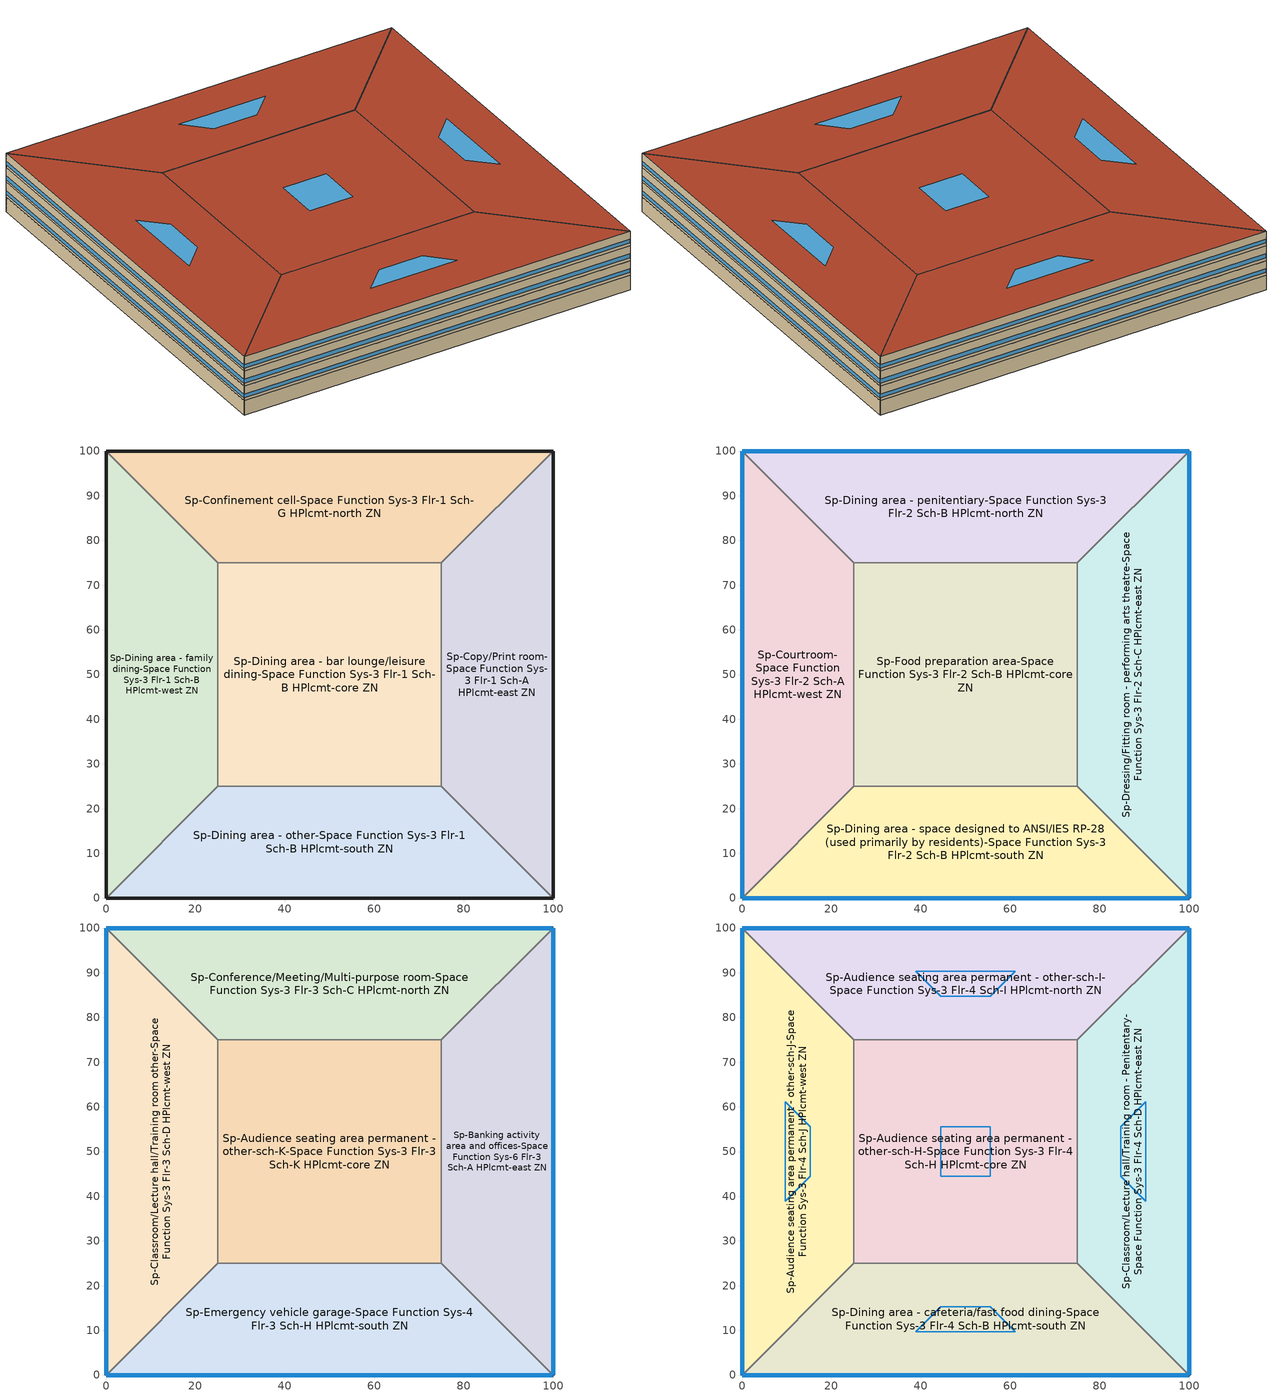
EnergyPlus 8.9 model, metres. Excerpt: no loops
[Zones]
Sp-Confinement cell-Space Function Sys-3 Flr-1 Sch-G HPlcmt-north ZN
 floor ground (BTAP-Grnd-Floor-Mass:U-0.757): 0,100 100,100 75,75 25,75 z0
 wall to Sp-Dining area - bar lounge/leisure dining-Space Function Sys-3 Flr-1 Sch-B HPlcmt-core ZN (BTAP-Int-Wall): 25,75 75,75 z0:3.8
 wall to Sp-Dining area - family dining-Space Function Sys-3 Flr-1 Sch-B HPlcmt-west ZN (BTAP-Int-Wall): 0,100 25,75 z0:3.8
 wall ground (BTAP-Grnd-Wall-Mass:U-0.284): 100,100 0,100 z0:3.8
 wall to Sp-Copy/Print room-Space Function Sys-3 Flr-1 Sch-A HPlcmt-east ZN (BTAP-Int-Wall): 75,75 100,100 z0:3.8
Sp-Copy/Print room-Space Function Sys-3 Flr-1 Sch-A HPlcmt-east ZN
 floor ground (BTAP-Grnd-Floor-Mass:U-0.757): 100,100 100,0 75,25 75,75 z0
 wall ground (BTAP-Grnd-Wall-Mass:U-0.284): 100,0 100,100 z0:3.8
 wall to Sp-Dining area - other-Space Function Sys-3 Flr-1 Sch-B HPlcmt-south ZN (BTAP-Int-Wall): 75,25 100,0 z0:3.8
 wall to Sp-Dining area - bar lounge/leisure dining-Space Function Sys-3 Flr-1 Sch-B HPlcmt-core ZN (BTAP-Int-Wall): 75,75 75,25 z0:3.8
Sp-Dining area - bar lounge/leisure dining-Space Function Sys-3 Flr-1 Sch-B HPlcmt-core ZN
 floor ground (BTAP-Grnd-Floor-Mass:U-0.757): 25,25 25,75 75,75 75,25 z0
 wall to Sp-Dining area - family dining-Space Function Sys-3 Flr-1 Sch-B HPlcmt-west ZN (BTAP-Int-Wall): 25,75 25,25 z0:3.8
 wall to Sp-Dining area - other-Space Function Sys-3 Flr-1 Sch-B HPlcmt-south ZN (BTAP-Int-Wall): 25,25 75,25 z0:3.8
Sp-Dining area - family dining-Space Function Sys-3 Flr-1 Sch-B HPlcmt-west ZN
 floor ground (BTAP-Grnd-Floor-Mass:U-0.757): 0,0 0,100 25,75 25,25 z0
 wall ground (BTAP-Grnd-Wall-Mass:U-0.284): 0,100 0,0 z0:3.8
 wall to Sp-Dining area - other-Space Function Sys-3 Flr-1 Sch-B HPlcmt-south ZN (BTAP-Int-Wall): 0,0 25,25 z0:3.8
Sp-Dining area - other-Space Function Sys-3 Flr-1 Sch-B HPlcmt-south ZN
 floor ground (BTAP-Grnd-Floor-Mass:U-0.757): 100,0 0,0 25,25 75,25 z0
 wall ground (BTAP-Grnd-Wall-Mass:U-0.284): 0,0 100,0 z0:3.8
Sp-Courtroom-Space Function Sys-3 Flr-2 Sch-A HPlcmt-west ZN
 floor to Sp-Dining area - family dining-Space Function Sys-3 Flr-1 Sch-B HPlcmt-west ZN (BTAP-Int-Floor): 0,0 0,100 25,75 25,25 z3.8
 wall outside (BTAP-Ext-Wall-Mass:U-0.21): 0,100 0,0 z3.8:7.6
 wall to Sp-Dining area - penitentiary-Space Function Sys-3 Flr-2 Sch-B HPlcmt-north ZN (BTAP-Int-Wall): 25,75 0,100 z3.8:7.6
 wall to Sp-Food preparation area-Space Function Sys-3 Flr-2 Sch-B HPlcmt-core ZN (BTAP-Int-Wall): 25,25 25,75 z3.8:7.6
 wall to Sp-Dining area - space designed to ANSI/IES RP-28 (used primarily by residents)-Space Function Sys-3 Flr-2 Sch-B HPlcmt-south ZN (BTAP-Int-Wall): 0,0 25,25 z3.8:7.6
 window (BTAP-Ext-FixedWindow:U=0.220 SHGC=0.600): 0,99.97 0,0.03 z4.56:5.51
Sp-Dining area - penitentiary-Space Function Sys-3 Flr-2 Sch-B HPlcmt-north ZN
 floor to Sp-Confinement cell-Space Function Sys-3 Flr-1 Sch-G HPlcmt-north ZN (BTAP-Int-Floor): 0,100 100,100 75,75 25,75 z3.8
 wall outside (BTAP-Ext-Wall-Mass:U-0.21): 100,100 0,100 z3.8:7.6
 wall to Sp-Dressing/Fitting room - performing arts theatre-Space Function Sys-3 Flr-2 Sch-C HPlcmt-east ZN (BTAP-Int-Wall): 75,75 100,100 z3.8:7.6
 wall to Sp-Food preparation area-Space Function Sys-3 Flr-2 Sch-B HPlcmt-core ZN (BTAP-Int-Wall): 25,75 75,75 z3.8:7.6
 window (BTAP-Ext-FixedWindow:U=0.220 SHGC=0.600): 99.97,100 0.03,100 z4.56:5.51
Sp-Dining area - space designed to ANSI/IES RP-28 (used primarily by residents)-Space Function Sys-3 Flr-2 Sch-B HPlcmt-south ZN
 floor to Sp-Dining area - other-Space Function Sys-3 Flr-1 Sch-B HPlcmt-south ZN (BTAP-Int-Floor): 100,0 0,0 25,25 75,25 z3.8
 wall outside (BTAP-Ext-Wall-Mass:U-0.21): 0,0 100,0 z3.8:7.6
 wall to Sp-Food preparation area-Space Function Sys-3 Flr-2 Sch-B HPlcmt-core ZN (BTAP-Int-Wall): 75,25 25,25 z3.8:7.6
 wall to Sp-Dressing/Fitting room - performing arts theatre-Space Function Sys-3 Flr-2 Sch-C HPlcmt-east ZN (BTAP-Int-Wall): 100,0 75,25 z3.8:7.6
 window (BTAP-Ext-FixedWindow:U=0.220 SHGC=0.600): 0.03,0 99.97,0 z4.56:5.51
Sp-Dressing/Fitting room - performing arts theatre-Space Function Sys-3 Flr-2 Sch-C HPlcmt-east ZN
 floor to Sp-Copy/Print room-Space Function Sys-3 Flr-1 Sch-A HPlcmt-east ZN (BTAP-Int-Floor): 100,100 100,0 75,25 75,75 z3.8
 wall outside (BTAP-Ext-Wall-Mass:U-0.21): 100,0 100,100 z3.8:7.6
 wall to Sp-Food preparation area-Space Function Sys-3 Flr-2 Sch-B HPlcmt-core ZN (BTAP-Int-Wall): 75,75 75,25 z3.8:7.6
 window (BTAP-Ext-FixedWindow:U=0.220 SHGC=0.600): 100,0.03 100,99.97 z4.56:5.51
Sp-Food preparation area-Space Function Sys-3 Flr-2 Sch-B HPlcmt-core ZN
 floor to Sp-Dining area - bar lounge/leisure dining-Space Function Sys-3 Flr-1 Sch-B HPlcmt-core ZN (BTAP-Int-Floor): 25,25 25,75 75,75 75,25 z3.8
Sp-Audience seating area permanent - other-sch-K-Space Function Sys-3 Flr-3 Sch-K HPlcmt-core ZN
 floor to Sp-Food preparation area-Space Function Sys-3 Flr-2 Sch-B HPlcmt-core ZN (BTAP-Int-Floor): 25,25 25,75 75,75 75,25 z7.6
 wall to Sp-Classroom/Lecture hall/Training room other-Space Function Sys-3 Flr-3 Sch-D HPlcmt-west ZN (BTAP-Int-Wall): 25,75 25,25 z7.6:11.4
 wall to Sp-Conference/Meeting/Multi-purpose room-Space Function Sys-3 Flr-3 Sch-C HPlcmt-north ZN (BTAP-Int-Wall): 75,75 25,75 z7.6:11.4
 wall to Sp-Banking activity area and offices-Space Function Sys-6 Flr-3 Sch-A HPlcmt-east ZN (BTAP-Int-Wall): 75,25 75,75 z7.6:11.4
 wall to Sp-Emergency vehicle garage-Space Function Sys-4 Flr-3 Sch-H HPlcmt-south ZN (BTAP-Int-Wall): 25,25 75,25 z7.6:11.4
Sp-Banking activity area and offices-Space Function Sys-6 Flr-3 Sch-A HPlcmt-east ZN
 floor to Sp-Dressing/Fitting room - performing arts theatre-Space Function Sys-3 Flr-2 Sch-C HPlcmt-east ZN (BTAP-Int-Floor): 100,100 100,0 75,25 75,75 z7.6
 wall outside (BTAP-Ext-Wall-Mass:U-0.21): 100,0 100,100 z7.6:11.4
 wall to Sp-Emergency vehicle garage-Space Function Sys-4 Flr-3 Sch-H HPlcmt-south ZN (BTAP-Int-Wall): 75,25 100,0 z7.6:11.4
 wall to Sp-Conference/Meeting/Multi-purpose room-Space Function Sys-3 Flr-3 Sch-C HPlcmt-north ZN (BTAP-Int-Wall): 100,100 75,75 z7.6:11.4
 window (BTAP-Ext-FixedWindow:U=0.220 SHGC=0.600): 100,0.03 100,99.97 z8.36:9.31
Sp-Classroom/Lecture hall/Training room other-Space Function Sys-3 Flr-3 Sch-D HPlcmt-west ZN
 floor to Sp-Courtroom-Space Function Sys-3 Flr-2 Sch-A HPlcmt-west ZN (BTAP-Int-Floor): 0,0 0,100 25,75 25,25 z7.6
 wall outside (BTAP-Ext-Wall-Mass:U-0.21): 0,100 0,0 z7.6:11.4
 wall to Sp-Conference/Meeting/Multi-purpose room-Space Function Sys-3 Flr-3 Sch-C HPlcmt-north ZN (BTAP-Int-Wall): 25,75 0,100 z7.6:11.4
 wall to Sp-Emergency vehicle garage-Space Function Sys-4 Flr-3 Sch-H HPlcmt-south ZN (BTAP-Int-Wall): 0,0 25,25 z7.6:11.4
 window (BTAP-Ext-FixedWindow:U=0.220 SHGC=0.600): 0,99.97 0,0.03 z8.36:9.31
Sp-Conference/Meeting/Multi-purpose room-Space Function Sys-3 Flr-3 Sch-C HPlcmt-north ZN
 floor to Sp-Dining area - penitentiary-Space Function Sys-3 Flr-2 Sch-B HPlcmt-north ZN (BTAP-Int-Floor): 0,100 100,100 75,75 25,75 z7.6
 wall outside (BTAP-Ext-Wall-Mass:U-0.21): 100,100 0,100 z7.6:11.4
 window (BTAP-Ext-FixedWindow:U=0.220 SHGC=0.600): 99.97,100 0.03,100 z8.36:9.31
Sp-Emergency vehicle garage-Space Function Sys-4 Flr-3 Sch-H HPlcmt-south ZN
 floor to Sp-Dining area - space designed to ANSI/IES RP-28 (used primarily by residents)-Space Function Sys-3 Flr-2 Sch-B HPlcmt-south ZN (BTAP-Int-Floor): 100,0 0,0 25,25 75,25 z7.6
 wall outside (BTAP-Ext-Wall-Mass:U-0.21): 0,0 100,0 z7.6:11.4
 window (BTAP-Ext-FixedWindow:U=0.220 SHGC=0.600): 0.03,0 99.97,0 z8.36:9.31
Sp-Audience seating area permanent - other-sch-H-Space Function Sys-3 Flr-4 Sch-H HPlcmt-core ZN
 floor to Sp-Audience seating area permanent - other-sch-K-Space Function Sys-3 Flr-3 Sch-K HPlcmt-core ZN (BTAP-Int-Floor): 25,25 25,75 75,75 75,25 z11.4
 wall to Sp-Audience seating area permanent - other-sch-J-Space Function Sys-3 Flr-4 Sch-J HPlcmt-west ZN (BTAP-Int-Wall): 25,75 25,25 z11.4:15.2
 wall to Sp-Audience seating area permanent - other-sch-I-Space Function Sys-3 Flr-4 Sch-I HPlcmt-north ZN (BTAP-Int-Wall): 75,75 25,75 z11.4:15.2
 wall to Sp-Classroom/Lecture hall/Training room - Penitentary-Space Function Sys-3 Flr-4 Sch-D HPlcmt-east ZN (BTAP-Int-Wall): 75,25 75,75 z11.4:15.2
 wall to Sp-Dining area - cafeteria/fast food dining-Space Function Sys-3 Flr-4 Sch-B HPlcmt-south ZN (BTAP-Int-Wall): 25,25 75,25 z11.4:15.2
 roof outside (BTAP-Ext-Roof-Metal:U-0.162): 75,25 75,75 25,75 25,25 z15.2
 skylight (BTAP-Ext-Skylights:U=0.220 SHGC=0.600): 55.59,44.41 55.59,55.59 44.41,55.59 44.41,44.41 z15.2
Sp-Audience seating area permanent - other-sch-I-Space Function Sys-3 Flr-4 Sch-I HPlcmt-north ZN
 floor to Sp-Conference/Meeting/Multi-purpose room-Space Function Sys-3 Flr-3 Sch-C HPlcmt-north ZN (BTAP-Int-Floor): 0,100 100,100 75,75 25,75 z11.4
 wall outside (BTAP-Ext-Wall-Mass:U-0.21): 100,100 0,100 z11.4:15.2
 wall to Sp-Audience seating area permanent - other-sch-J-Space Function Sys-3 Flr-4 Sch-J HPlcmt-west ZN (BTAP-Int-Wall): 0,100 25,75 z11.4:15.2
 wall to Sp-Classroom/Lecture hall/Training room - Penitentary-Space Function Sys-3 Flr-4 Sch-D HPlcmt-east ZN (BTAP-Int-Wall): 75,75 100,100 z11.4:15.2
 window (BTAP-Ext-FixedWindow:U=0.220 SHGC=0.600): 99.97,100 0.03,100 z12.16:13.11
 roof outside (BTAP-Ext-Roof-Metal:U-0.162): 25,75 75,75 100,100 0,100 z15.2
 skylight (BTAP-Ext-Skylights:U=0.220 SHGC=0.600): 44.41,84.7 55.59,84.7 61.18,90.3 38.82,90.3 z15.2
Sp-Audience seating area permanent - other-sch-J-Space Function Sys-3 Flr-4 Sch-J HPlcmt-west ZN
 floor to Sp-Classroom/Lecture hall/Training room other-Space Function Sys-3 Flr-3 Sch-D HPlcmt-west ZN (BTAP-Int-Floor): 0,0 0,100 25,75 25,25 z11.4
 wall outside (BTAP-Ext-Wall-Mass:U-0.21): 0,100 0,0 z11.4:15.2
 wall to Sp-Dining area - cafeteria/fast food dining-Space Function Sys-3 Flr-4 Sch-B HPlcmt-south ZN (BTAP-Int-Wall): 0,0 25,25 z11.4:15.2
 window (BTAP-Ext-FixedWindow:U=0.220 SHGC=0.600): 0,99.97 0,0.03 z12.16:13.11
 roof outside (BTAP-Ext-Roof-Metal:U-0.162): 25,25 25,75 0,100 0,0 z15.2
 skylight (BTAP-Ext-Skylights:U=0.220 SHGC=0.600): 15.3,44.41 15.3,55.59 9.7,61.18 9.7,38.82 z15.2
Sp-Classroom/Lecture hall/Training room - Penitentary-Space Function Sys-3 Flr-4 Sch-D HPlcmt-east ZN
 floor to Sp-Banking activity area and offices-Space Function Sys-6 Flr-3 Sch-A HPlcmt-east ZN (BTAP-Int-Floor): 100,100 100,0 75,25 75,75 z11.4
 wall outside (BTAP-Ext-Wall-Mass:U-0.21): 100,0 100,100 z11.4:15.2
 wall to Sp-Dining area - cafeteria/fast food dining-Space Function Sys-3 Flr-4 Sch-B HPlcmt-south ZN (BTAP-Int-Wall): 75,25 100,0 z11.4:15.2
 window (BTAP-Ext-FixedWindow:U=0.220 SHGC=0.600): 100,0.03 100,99.97 z12.16:13.11
 roof outside (BTAP-Ext-Roof-Metal:U-0.162): 75,75 75,25 100,0 100,100 z15.2
 skylight (BTAP-Ext-Skylights:U=0.220 SHGC=0.600): 84.7,55.59 84.7,44.41 90.3,38.82 90.3,61.18 z15.2
Sp-Dining area - cafeteria/fast food dining-Space Function Sys-3 Flr-4 Sch-B HPlcmt-south ZN
 floor to Sp-Emergency vehicle garage-Space Function Sys-4 Flr-3 Sch-H HPlcmt-south ZN (BTAP-Int-Floor): 100,0 0,0 25,25 75,25 z11.4
 wall outside (BTAP-Ext-Wall-Mass:U-0.21): 0,0 100,0 z11.4:15.2
 window (BTAP-Ext-FixedWindow:U=0.220 SHGC=0.600): 0.03,0 99.97,0 z12.16:13.11
 roof outside (BTAP-Ext-Roof-Metal:U-0.162): 75,25 25,25 0,0 100,0 z15.2
 skylight (BTAP-Ext-Skylights:U=0.220 SHGC=0.600): 55.59,15.3 44.41,15.3 38.82,9.7 61.18,9.7 z15.2
[Building]
Building 1
[Site:Location]
Fort McMurray AP_AB_CAN: Latitude {deg}=56.653; Longitude {deg}=-111.223; Time Zone {hr}=-7; Elevation {m}=369.1
[Site:GroundTemperature:BuildingSurface]
19.527, 19.502, 19.536, 19.598, 20.002, 21.64, 22.225, 22.375, 21.449, 20.121, 19.802, 19.633
[Site:WaterMainsTemperature]
Calculation Method=Correlation; Annual Average Outdoor Air Temperature {C}=1.875; Maximum Difference In Monthly Average Outdoor Air Temperatures {deltaC}=34.4
[SizingPeriod:DesignDay] Day of Month=21; Dry-Bulb Temperature Range Modifier Type=DefaultMultipliers; Humidity Condition Type=Wetbulb; Barometric Pressure {Pa}=96969; Rain Indicator=No; Snow Indicator=No; Daylight Saving Time Indicator=No
Name | Month | Day Type | Maximum Dry-Bulb Temperature {C} | Daily Dry-Bulb Temperature Range {deltaC} | Wetbulb or DewPoint at Maximum Dry-Bulb {C} | Wind Speed {m/s} | Wind Direction {deg} | Solar Model Indicator | ASHRAE Clear Sky Optical Depth for Beam Irradiance (taub) | ASHRAE Clear Sky Optical Depth for Diffuse Irradiance (taud) | Sky Clearness
Fort McMurray AP Ann Clg .4% Condns DB=>MWB | 7 | SummerDesignDay | 28.9 | 12.4 | 17.8 | 3.7 | 250 | ASHRAETau | 0.377 | 2.403
Fort McMurray AP Ann Htg 99.6% Condns DB | 1 | WinterDesignDay | -36.2 | 0 | -36.2 | 1 | 90 | ASHRAEClearSky |  |  | 0
[Material] Thermal Absorptance=0.9
Name | Roughness | Thickness {m} | Conductivity {W/m-K} | Density {kg/m3} | Specific Heat {J/kg-K} | Solar Absorptance | Visible Absorptance
1/2IN Gypsum 1 | Smooth | 0.0127 | 0.16 | 784.9 | 830 | 0.4 | 0.4
100mm Normalweight concrete floor 1 | MediumSmooth | 0.1016 | 2.31 | 2322 | 832 | 0.7 | 0.7
1IN Stucco 1 | Smooth | 0.0253 | 0.6918 | 1858 | 837 | 0.7 | 0.92
6 in. Normalweight Concrete Floor 1; 6 in. Normalweight Concrete Floor 2 | MediumRough | 0.1524 | 2.31 | 2322 | 832 | 0.7 | 0.7
8IN CONCRETE HW RefBldg 1 | Rough | 0.2032 | 1.311 | 2240 | 836.8 | 0.7 | 0.7
G01 13mm gypsum board 1 | Smooth | 0.0127 | 0.16 | 800 | 1090 | 0.7 | 0.5
Metal Roof Surface 1 | Smooth | 0.0008 | 45.28 | 7824 | 500 | 0.7 | 0.7
[Material:NoMass] Roughness=Smooth; Thermal Absorptance=0.9; Solar Absorptance=0.7
Name | Thermal Resistance {m2-K/W} | Visible Absorptance
Typical Carpet Pad | 0.21648 | 0.8
Typical Carpet Pad 2 | 1.25503 | 0.8
Typical Carpet Pad 3 | 3.45515 | 0.8
Typical Insulation 2 | 4.49096 | 0.7
Typical Insulation 3 | 6.17282 | 0.7
[WindowMaterial:SimpleGlazingSystem]
SimpleGlazing:U=0.220 SHGC=0.600: U-Factor {W/m2-K}=2.2; Solar Heat Gain Coefficient=0.6; Visible Transmittance=0.21
[Construction]
BTAP-Ext-FixedWindow:U=0.220 SHGC=0.600; BTAP-Ext-Skylights:U=0.220 SHGC=0.600: SimpleGlazing:U=0.220 SHGC=0.600
BTAP-Ext-Roof-Metal:U-0.162: Metal Roof Surface 1, Typical Insulation 3
BTAP-Ext-Wall-Mass:U-0.21: 1IN Stucco 1, 8IN CONCRETE HW RefBldg 1, Typical Insulation 2, 1/2IN Gypsum 1
BTAP-Grnd-Floor-Mass:U-0.757: 6 in. Normalweight Concrete Floor 1, Typical Carpet Pad 2
BTAP-Grnd-Wall-Mass:U-0.284: 6 in. Normalweight Concrete Floor 2, Typical Carpet Pad 3
BTAP-Int-Floor: 100mm Normalweight concrete floor 1, Typical Carpet Pad
BTAP-Int-Wall: G01 13mm gypsum board 1, G01 13mm gypsum board 1
[Zone]
Sp-Audience seating area permanent - other-sch-H-Space Function Sys-3 Flr-4 Sch-H HPlcmt-core ZN; Sp-Audience seating area permanent - other-sch-I-Space Function Sys-3 Flr-4 Sch-I HPlcmt-north ZN; Sp-Audience seating area permanent - other-sch-J-Space Function Sys-3 Flr-4 Sch-J HPlcmt-west ZN; Sp-Audience seating area permanent - other-sch-K-Space Function Sys-3 Flr-3 Sch-K HPlcmt-core ZN; Sp-Banking activity area and offices-Space Function Sys-6 Flr-3 Sch-A HPlcmt-east ZN; Sp-Classroom/Lecture hall/Training room - Penitentary-Space Function Sys-3 Flr-4 Sch-D HPlcmt-east ZN; Sp-Classroom/Lecture hall/Training room other-Space Function Sys-3 Flr-3 Sch-D HPlcmt-west ZN; Sp-Conference/Meeting/Multi-purpose room-Space Function Sys-3 Flr-3 Sch-C HPlcmt-north ZN; Sp-Confinement cell-Space Function Sys-3 Flr-1 Sch-G HPlcmt-north ZN; Sp-Copy/Print room-Space Function Sys-3 Flr-1 Sch-A HPlcmt-east ZN; Sp-Courtroom-Space Function Sys-3 Flr-2 Sch-A HPlcmt-west ZN; Sp-Dining area - bar lounge/leisure dining-Space Function Sys-3 Flr-1 Sch-B HPlcmt-core ZN; Sp-Dining area - cafeteria/fast food dining-Space Function Sys-3 Flr-4 Sch-B HPlcmt-south ZN; Sp-Dining area - family dining-Space Function Sys-3 Flr-1 Sch-B HPlcmt-west ZN; Sp-Dining area - other-Space Function Sys-3 Flr-1 Sch-B HPlcmt-south ZN; Sp-Dining area - penitentiary-Space Function Sys-3 Flr-2 Sch-B HPlcmt-north ZN; Sp-Dining area - space designed to ANSI/IES RP-28 (used primarily by residents)-Space Function Sys-3 Flr-2 Sch-B HPlcmt-south ZN; Sp-Dressing/Fitting room - performing arts theatre-Space Function Sys-3 Flr-2 Sch-C HPlcmt-east ZN; Sp-Emergency vehicle garage-Space Function Sys-4 Flr-3 Sch-H HPlcmt-south ZN; Sp-Food preparation area-Space Function Sys-3 Flr-2 Sch-B HPlcmt-core ZN
[ZoneInfiltration:DesignFlowRate] Schedule=Always On Discrete; Design Flow Rate Calculation Method=Flow/ExteriorArea; Flow per Exterior Surface Area {m3/s-m2}=0.00025; Constant Term Coefficient=0; Temperature Term Coefficient=0; Velocity Term Coefficient=0.224; Velocity Squared Term Coefficient=0
Name | Zone or ZoneList
Audience seating area permanent - other-sch-H-Space Function Infiltration | Sp-Audience seating area permanent - other-sch-H-Space Function Sys-3 Flr-4 Sch-H HPlcmt-core ZN
Audience seating area permanent - other-sch-I-Space Function Infiltration | Sp-Audience seating area permanent - other-sch-I-Space Function Sys-3 Flr-4 Sch-I HPlcmt-north ZN
Audience seating area permanent - other-sch-J-Space Function Infiltration | Sp-Audience seating area permanent - other-sch-J-Space Function Sys-3 Flr-4 Sch-J HPlcmt-west ZN
Banking activity area and offices-Space Function Infiltration | Sp-Banking activity area and offices-Space Function Sys-6 Flr-3 Sch-A HPlcmt-east ZN
Classroom/Lecture hall/Training room - Penitentary-Space Function Infiltration | Sp-Classroom/Lecture hall/Training room - Penitentary-Space Function Sys-3 Flr-4 Sch-D HPlcmt-east ZN
Classroom/Lecture hall/Training room other-Space Function Infiltration | Sp-Classroom/Lecture hall/Training room other-Space Function Sys-3 Flr-3 Sch-D HPlcmt-west ZN
Conference/Meeting/Multi-purpose room-Space Function Infiltration | Sp-Conference/Meeting/Multi-purpose room-Space Function Sys-3 Flr-3 Sch-C HPlcmt-north ZN
Courtroom-Space Function Infiltration | Sp-Courtroom-Space Function Sys-3 Flr-2 Sch-A HPlcmt-west ZN
Dining area - cafeteria/fast food dining-Space Function Infiltration | Sp-Dining area - cafeteria/fast food dining-Space Function Sys-3 Flr-4 Sch-B HPlcmt-south ZN
Dining area - penitentiary-Space Function Infiltration | Sp-Dining area - penitentiary-Space Function Sys-3 Flr-2 Sch-B HPlcmt-north ZN
Dining area - space designed to ANSI/IES RP-28 (used primarily by residents)-Space Function Infiltration | Sp-Dining area - space designed to ANSI/IES RP-28 (used primarily by residents)-Space Function Sys-3 Flr-2 Sch-B HPlcmt-south ZN
Dressing/Fitting room - performing arts theatre-Space Function Infiltration | Sp-Dressing/Fitting room - performing arts theatre-Space Function Sys-3 Flr-2 Sch-C HPlcmt-east ZN
Emergency vehicle garage-Space Function Infiltration | Sp-Emergency vehicle garage-Space Function Sys-4 Flr-3 Sch-H HPlcmt-south ZN
[AvailabilityManager:Scheduled] Schedule=Always On Discrete
Sys_3_PSZ Sp-Audience seating area permanent - other-sch-H-Space Function Sys-3 Flr-4 Sch-H HPlcmt-core ZN Availability Manager; Air Loop HVAC Outdoor Air System 14 Availability Manager; Sys_3_PSZ Sp-Audience seating area permanent - other-sch-I-Space Function Sys-3 Flr-4 Sch-I HPlcmt-north ZN Availability Manager; Air Loop HVAC Outdoor Air System 15 Availability Manager; Sys_3_PSZ Sp-Audience seating area permanent - other-sch-J-Space Function Sys-3 Flr-4 Sch-J HPlcmt-west ZN Availability Manager; Air Loop HVAC Outdoor Air System 16 Availability Manager; Sys_3_PSZ Sp-Audience seating area permanent - other-sch-K-Space Function Sys-3 Flr-3 Sch-K HPlcmt-core ZN Availability Manager; Air Loop HVAC Outdoor Air System 11 Availability Manager; Sys_3_PSZ Sp-Classroom/Lecture hall/Training room - Penitentary-Space Function Sys-3 Flr-4 Sch-D HPlcmt-east ZN Availability Manager; Air Loop HVAC Outdoor Air System 17 Availability Manager; Sys_3_PSZ Sp-Classroom/Lecture hall/Training room other-Space Function Sys-3 Flr-3 Sch-D HPlcmt-west ZN Availability Manager; Air Loop HVAC Outdoor Air System 12 Availability Manager; Sys_3_PSZ Sp-Conference/Meeting/Multi-purpose room-Space Function Sys-3 Flr-3 Sch-C HPlcmt-north ZN Availability Manager; Air Loop HVAC Outdoor Air System 13 Availability Manager; Sys_3_PSZ Sp-Confinement cell-Space Function Sys-3 Flr-1 Sch-G HPlcmt-north ZN Availability Manager; Air Loop HVAC Outdoor Air System 2 Availability Manager; Sys_3_PSZ Sp-Copy/Print room-Space Function Sys-3 Flr-1 Sch-A HPlcmt-east ZN Availability Manager; Air Loop HVAC Outdoor Air System 1 Availability Manager; Sys_3_PSZ Sp-Courtroom-Space Function Sys-3 Flr-2 Sch-A HPlcmt-west ZN Availability Manager; Air Loop HVAC Outdoor Air System 6 Availability Manager; Sys_3_PSZ Sp-Dining area - bar lounge/leisure dining-Space Function Sys-3 Flr-1 Sch-B HPlcmt-core ZN Availability Manager; Air Loop HVAC Outdoor Air System 5 Availability Manager; Sys_3_PSZ Sp-Dining area - cafeteria/fast food dining-Space Function Sys-3 Flr-4 Sch-B HPlcmt-south ZN Availability Manager; Air Loop HVAC Outdoor Air System 18 Availability Manager; Sys_3_PSZ Sp-Dining area - family dining-Space Function Sys-3 Flr-1 Sch-B HPlcmt-west ZN Availability Manager; Air Loop HVAC Outdoor Air System 3 Availability Manager; Sys_3_PSZ Sp-Dining area - other-Space Function Sys-3 Flr-1 Sch-B HPlcmt-south ZN Availability Manager; Air Loop HVAC Outdoor Air System 4 Availability Manager; Sys_3_PSZ Sp-Dining area - penitentiary-Space Function Sys-3 Flr-2 Sch-B HPlcmt-north ZN Availability Manager; Air Loop HVAC Outdoor Air System 8 Availability Manager; Sys_3_PSZ Sp-Dining area - space designed to ANSI/IES RP-28 (used primarily by residents)-Space Function Sys-3 Flr-2 Sch-B HPlcmt-south ZN Availability Manager; Air Loop HVAC Outdoor Air System 9 Availability Manager; Sys_3_PSZ Sp-Dressing/Fitting room - performing arts theatre-Space Function Sys-3 Flr-2 Sch-C HPlcmt-east ZN Availability Manager; Air Loop HVAC Outdoor Air System 7 Availability Manager; Sys_3_PSZ Sp-Food preparation area-Space Function Sys-3 Flr-2 Sch-B HPlcmt-core ZN Availability Manager; Air Loop HVAC Outdoor Air System 10 Availability Manager; Sys_4_PSZ_Sp-Emergency vehicle garage-Space Function Sys-4 Flr-3 Sch-H HPlcmt-south ZN Availability Manager; Air Loop HVAC Outdoor Air System 19 Availability Manager; Sys_6_VAV with Reheat Availability Manager; Air Loop HVAC Outdoor Air System 20 Availability Manager
[Schedule:Constant]
Always On Discrete: Hourly Value=1
